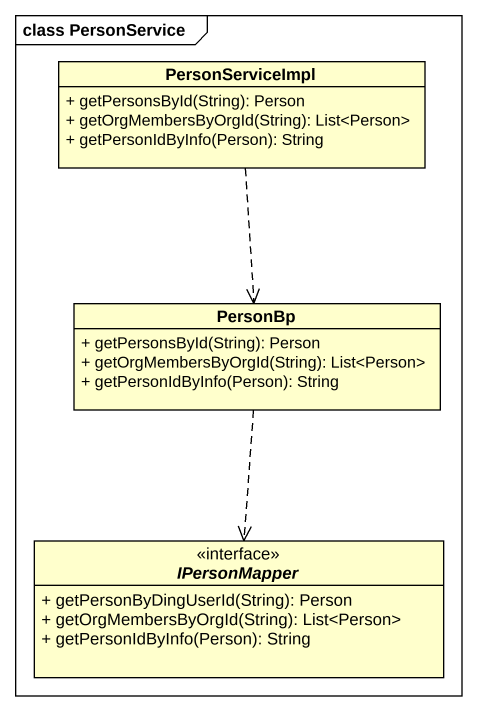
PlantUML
@startuml
mainframe class PersonService
hide circle
hide empty members
skinparam classAttributeIconSize 0
class PersonServiceImpl {
  + getPersonsById(String): Person
  + getOrgMembersByOrgId(String): List<Person>
  + getPersonIdByInfo(Person): String
}
class PersonBp {
  + getPersonsById(String): Person
  + getOrgMembersByOrgId(String): List<Person>
  + getPersonIdByInfo(Person): String
}
interface IPersonMapper {
  + getPersonByDingUserId(String): Person
  + getOrgMembersByOrgId(String): List<Person>
  + getPersonIdByInfo(Person): String
}
PersonServiceImpl ..> PersonBp
PersonBp ..> IPersonMapper
@enduml
